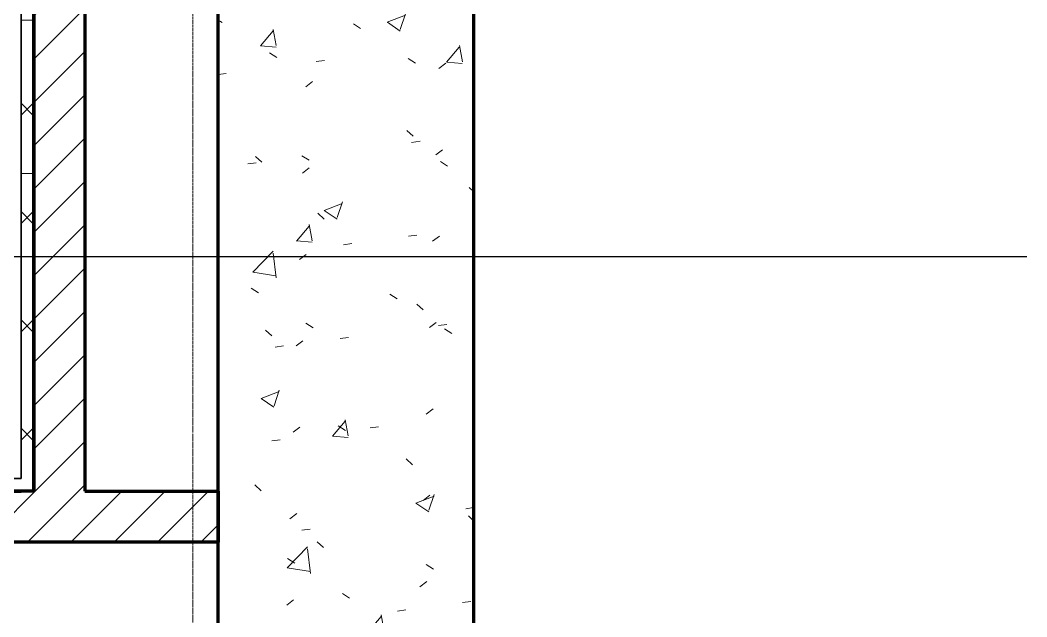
# Model space of a CAD drawing. Header units: millimetres. Extents: x -920231 to -841213, y -17301 to 22361.
# Drawn here: x -869556 to -865614, y -11958 to -9621 of the extents above; entities that cross this region are included whole.
import ezdxf

# ---------------------------------------------------------------- set-up
doc = ezdxf.new("R2010")
doc.units = ezdxf.units.MM
doc.linetypes.add('DPA_Grid _ Level 100', pattern=[10, 5.5, -1.6, 1.3, -1.6])
for name, color, linetype, lineweight in [('A-GLAZ-CURT', 2, 'Continuous', 9), ('A-ROOM-IDEN', 3, 'Continuous', 25), ('A-WALL', 5, 'Continuous', 35), ('A-WALL-FNSH', 2, 'Continuous', 35), ('A-WALL-PATT', 1, 'Continuous', 35), ('S-GRID', 251, 'Continuous', 9)]:
    doc.layers.add(name, color=color, linetype=linetype, lineweight=lineweight)
pattern_1 = [(45, (0, 0), (-84.852814, 84.852814), [])]
pattern_2 = [(45, (0, 0), (-212.13203, 212.13203), []), (135, (0, 0), (-212.13203, -212.13203), [])]

# ---------------------------------------------------------------- blocks, each defined once
blk = doc.blocks.new('PPLS-PP19_Custom Tile Pattern - Custom Tile Pattern-V40-4230-01 ENLARGED MULTI-PURPOSE LEVEL - REFLECTED CEILING PLAN - SHEET 1')
at = {"layer": 'A-GLAZ-CURT'}
for p, q in [((-300, 0), (-202.3, 0)), ((-300, -2), (-300, 0)), ((-293.1, 0), (-279.4, 0)), ((-279.4, 0), (-293.1, 0)), ((-279.1, 0), (-275.8, 0)), ((-275.8, 0), (-279.1, 0)), ((-222.3, 0), (-205, 0)), ((-205, 0), (-222.3, 0)), ((-202.3, 0), (-202.3, -2)), ((-174.2, 0), (-140.7, 0)), ((-174.2, -2), (-174.2, 0)), ((-140.7, 0), (-140.7, -2)), ((-108.4, 0), (-81.7, 0)), ((-108.4, -2), (-108.4, 0)), ((-81.7, 0), (-81.7, -2)), ((-63.8, 0), (-38.4, 0)), ((-63.8, -2), (-63.8, 0)), ((-38.4, 0), (-38.4, -2)), ((-13.9, 0), (9, 0)), ((-13.9, -2), (-13.9, 0)), ((9, 0), (9, -2)), ((34.9, 0), (139.2, 0)), ((34.9, -2), (34.9, 0)), ((139.2, 0), (139.2, -2)), ((139.8, 0), (139.8, -2)), ((170.3, 0), (245, 0)), ((170.3, -2), (170.3, 0)), ((196, 0), (213.3, 0)), ((213.3, 0), (196, 0)), ((230.1, 0), (300, 0)), ((245, 0), (245, -2)), ((295.8, 0), (300, 0)), ((295.8, -2), (295.8, 0)), ((300, 0), (300, -2)), ((-300, -2), (300, -2)), ((-300, -50), (-300, -2)), ((-202.3, -2), (-300, -2)), ((-140.7, -2), (-174.2, -2)), ((-81.7, -2), (-108.4, -2)), ((-38.4, -2), (-63.8, -2)), ((9, -2), (-13.9, -2)), ((139.2, -2), (34.9, -2)), ((245, -2), (170.3, -2)), ((300, -2), (295.8, -2)), ((300, -2), (300, -50)), ((300, -50), (-300, -50))]:
    blk.add_line(p, q, dxfattribs=at)
at = {"layer": 'A-GLAZ-CURT', "flags": 128}
for points in [[(-300, 0), (-291.7, 0), (-283.6, 0), (-275.6, 0), (-267.8, 0), (-260.1, 0), (-252.6, 0), (-245.1, 0), (-237.8, 0), (-230.5, 0), (-223.3, 0), (-216.2, 0), (-209.2, 0), (-202.3, 0)], [(-174.2, 0), (-179, 0), (-184, 0), (-189.3, 0), (-194.8, 0), (-200.7, 0), (-206.7, 0), (-213, 0), (-219.5, 0), (-226.1, 0), (-233, 0), (-239.9, 0), (-247, 0), (-254.2, 0), (-261.6, 0), (-269.1, 0), (-276.7, 0), (-284.4, 0), (-292.1, 0), (-300, 0)]]:
    blk.add_lwpolyline(points, dxfattribs=at)
at = {"layer": 'A-GLAZ-CURT'}
for points, knots in [([(-300, 0), (-284.7, 0), (-236.6, 0), (-184.2, 0), (-151.2, 0), (-140.7, 0)], [-5323.127839, -5323.127839, -5323.127839, -5323.127839, -4502.809032, -2700.551212, -1671.606487, -1671.606487, -1671.606487, -1671.606487]), ([(-279.1, 0), (-280.6, 0), (-287.5, 0), (-294.5, 0), (-300, 0)], [-13812.387127, -13812.387127, -13812.387127, -13812.387127, -13729.592194, -13439.944408, -13439.944408, -13439.944408, -13439.944408]), ([(-196.1, 0), (-202, 0), (-227.1, 0), (-254.8, 0), (-278.5, 0)], [-15545.120415, -15545.120415, -15545.120415, -15545.120415, -15131.813646, -13824.783461, -13824.783461, -13824.783461, -13824.783461]), ([(-137.9, 0), (-140.6, 0), (-147.7, 0), (-147.7, 0), (-158.7, 0), (-174, 0), (-185.6, 0), (-209.8, 0), (-232, 0), (-255.2, 0), (-262.6, 0), (-264.9, 0), (-265.4, 0)], [-3187.727384, -3187.727384, -3187.727384, -3187.727384, -2919.378265, -2477.344047, -2237.412286, -2029.680487, -1755.085331, -1400.429864, -858.079193, -543.655514, -208.940337, 0, 0, 0, 0]), ([(-258.6, 0), (-257.9, 0), (-254.3, 0), (-241.2, 0), (-226, 0), (-213.1, 0), (-203.8, 0), (-198.4, 0), (-196.1, 0)], [-5722.54675, -5722.54675, -5722.54675, -5722.54675, -5657.471696, -5413.335975, -5017.494783, -4832.723979, -4666.091899, -4535.606021, -4535.606021, -4535.606021, -4535.606021]), ([(-133.8, 0), (-135.5, 0), (-137.8, 0), (-149.3, 0), (-162, 0), (-177.9, 0), (-199.5, 0), (-216.6, 0), (-231.3, 0), (-233.5, 0), (-234, 0)], [-2731.647847, -2731.647847, -2731.647847, -2731.647847, -2418.507304, -2308.929706, -2113.765672, -1763.376603, -1422.553702, -978.033455, -846.069444, -682.911962, -682.911962, -682.911962, -682.911962]), ([(-233.5, 0), (-233.4, 0), (-232.4, 0), (-230.7, 0), (-225.3, 0), (-223.6, 0)], [-455.274641, -455.274641, -455.274641, -455.274641, -440.605512, -119.536984, 0, 0, 0, 0]), ([(-223.6, 0), (-219.4, 0), (-206.2, 0), (-188.6, 0), (-169, 0), (-152.1, 0), (-136.8, 0), (-127.3, 0), (-124.2, 0), (-123.4, 0), (-123.3, 0)], [-5463.295695, -5463.295695, -5463.295695, -5463.295695, -5161.076232, -4739.070012, -4465.409639, -4149.119819, -3839.893365, -3647.167523, -3488.92562, -3439.852845, -3439.852845, -3439.852845, -3439.852845]), ([(-195.9, 0), (-192.7, 0), (-183.5, 0), (-171.8, 0), (-158.7, 0), (-157.2, 0)], [-4531.949775, -4531.949775, -4531.949775, -4531.949775, -4349.945572, -4000.813434, -3840.635403, -3840.635403, -3840.635403, -3840.635403]), ([(-114.2, 0), (-120.7, 0), (-144.8, 0), (-173.2, 0), (-195.6, 0)], [-17769.383751, -17769.383751, -17769.383751, -17769.383751, -17136.203329, -15556.559198, -15556.559198, -15556.559198, -15556.559198]), ([(-152.3, 0), (-151, 0), (-147.7, 0), (-143.6, 0), (-138.6, 0)], [-3494.978217, -3494.978217, -3494.978217, -3494.978217, -3371.022232, -3227.460399, -3227.460399, -3227.460399, -3227.460399]), ([(-118.8, 0), (-121.9, 0), (-126.3, 0), (-137, 0), (-147.5, 0), (-150, 0), (-150.6, 0)], [-5938.474035, -5938.474035, -5938.474035, -5938.474035, -5700.061948, -5508.838257, -5298.784692, -5196.16478, -5196.16478, -5196.16478, -5196.16478]), ([(-150.3, 0), (-150.1, 0), (-147.7, 0), (-142.6, 0), (-128.1, 0), (-117, 0), (-113.1, 0)], [-4948.728362, -4948.728362, -4948.728362, -4948.728362, -4883.323924, -4440.880425, -4054.690705, -3849.414135, -3849.414135, -3849.414135, -3849.414135]), ([(-30, 0), (-30.9, 0), (-37.8, 0), (-53.5, 0), (-78.2, 0), (-110.9, 0), (-130.5, 0), (-147.7, 0), (-149.1, 0)], [-8602.117384, -8602.117384, -8602.117384, -8602.117384, -8532.293389, -8073.216054, -7508.296369, -7004.680444, -6449.282163, -6277.220794, -6277.220794, -6277.220794, -6277.220794]), ([(-148.2, 0), (-146.9, 0), (-140.1, 0), (-137.3, 0), (-133.9, 0), (-128.8, 0), (-126.5, 0)], [-6162.058746, -6162.058746, -6162.058746, -6162.058746, -6017.569127, -5560.701257, -5364.112219, -5231.017328, -5231.017328, -5231.017328, -5231.017328]), ([(-113, 0), (-117.6, 0), (-126.2, 0), (-139, 0), (-146.1, 0), (-146.9, 0)], [-1184.122443, -1184.122443, -1184.122443, -1184.122443, -945.742622, -741.901385, -489.130243, -489.130243, -489.130243, -489.130243]), ([(-146.7, 0), (-146.6, 0), (-145.5, 0), (-135.7, 0), (-128.3, 0), (-125.2, 0)], [-420.34245, -420.34245, -420.34245, -420.34245, -406.956646, -290.263673, 0, 0, 0, 0]), ([(-134.2, 0), (-133.4, 0), (-130.4, 0), (-117.3, 0), (-95.5, 0), (-85, 0), (-81.7, 0)], [-7671.276312, -7671.276312, -7671.276312, -7671.276312, -7293.749979, -6839.55839, -6236.997189, -5931.848349, -5931.848349, -5931.848349, -5931.848349]), ([(-127.4, 0), (-131.6, 0), (-133.1, 0), (-134.1, 0), (-134.1, 0)], [-8540.990293, -8540.990293, -8540.990293, -8540.990293, -8266.114998, -8251.085632, -8251.085632, -8251.085632, -8251.085632]), ([(-120.1, 0), (-120.1, 0), (-120.2, 0), (-121.3, 0), (-129.2, 0), (-133.8, 0)], [-2933.992132, -2933.992132, -2933.992132, -2933.992132, -2920.575025, -2840.280255, -2731.647847, -2731.647847, -2731.647847, -2731.647847]), ([(-113.4, 0), (-113.5, 0), (-114.1, 0), (-119.7, 0), (-125.4, 0), (-127, 0), (-127.4, 0)], [-323.250712, -323.250712, -323.250712, -323.250712, -282.672656, -98.539552, -24.539552, 0, 0, 0, 0]), ([(-125.2, 0), (-124.9, 0), (-122, 0), (-113, 0), (-98.9, 0), (-85.3, 0), (-71.7, 0), (-65.9, 0), (-65.1, 0)], [-3362.7396, -3362.7396, -3362.7396, -3362.7396, -3342.215224, -3074.362186, -2902.289527, -2605.247022, -2322.099534, -2241.8264, -2241.8264, -2241.8264, -2241.8264]), ([(-122.1, 0), (-122, 0), (-121.7, 0), (-121.2, 0), (-120.9, 0)], [-3136.336417, -3136.336417, -3136.336417, -3136.336417, -3110.304437, -3035.164275, -3035.164275, -3035.164275, -3035.164275]), ([(-113.3, 0), (-113.4, 0), (-115.5, 0), (-117.3, 0), (-118.8, 0)], [-123.718209, -123.718209, -123.718209, -123.718209, -116.330425, 0, 0, 0, 0]), ([(-117.7, 0), (-117.1, 0), (-114.7, 0), (-113.4, 0), (-113.4, 0)], [-808.126779, -808.126779, -808.126779, -808.126779, -394.672656, -330.797262, -330.797262, -330.797262, -330.797262]), ([(-113.2, 0), (-112.2, 0), (-108, 0), (-96.8, 0), (-71.3, 0), (-42.5, 0), (-12.8, 0), (4.2, 0), (9.6, 0), (10.1, 0), (10.2, 0)], [-5558.590898, -5558.590898, -5558.590898, -5558.590898, -5430.283136, -5103.229623, -4799.173296, -4065.652676, -3589.737505, -3285.047089, -3066.359526, -3044.715262, -3044.715262, -3044.715262, -3044.715262]), ([(9.3, 0), (9.1, 0), (7.6, 0), (2.6, 0), (-12.2, 0), (-25.6, 0), (-40, 0), (-56.2, 0), (-75.6, 0), (-94, 0), (-109, 0), (-112.5, 0), (-113.2, 0)], [-2922.926651, -2922.926651, -2922.926651, -2922.926651, -2882.788014, -2720.818881, -2518.50168, -2125.455881, -1792.521578, -1466.981642, -1208.454564, -789.402658, -501.969187, -406.978229, -406.978229, -406.978229, -406.978229]), ([(-36.3, 0), (-36.4, 0), (-37.3, 0), (-45, 0), (-46.1, 0), (-60.6, 0), (-81.2, 0), (-99.3, 0), (-111.3, 0), (-113.1, 0)], [-1855.773136, -1855.773136, -1855.773136, -1855.773136, -1810.870157, -1672.078046, -1405.135169, -1060.00838, -740.068933, -229.489605, -127.728754, -127.728754, -127.728754, -127.728754]), ([(-63.8, 0), (-70, 0), (-86.3, 0), (-103.9, 0), (-111.6, 0), (-112.7, 0)], [-2747.631049, -2747.631049, -2747.631049, -2747.631049, -2193.204658, -1433.981041, -1293.002846, -1293.002846, -1293.002846, -1293.002846]), ([(-86.2, 0), (-91.4, 0), (-99.9, 0), (-109.2, 0), (-112.7, 0)], [-1681.3698, -1681.3698, -1681.3698, -1681.3698, -1374.161226, -1190.970275, -1190.970275, -1190.970275, -1190.970275]), ([(-112.4, 0), (-104, 0), (-86.5, 0), (-63.4, 0), (-54.4, 0), (-48.5, 0), (-30.8, 0), (-18, 0), (8.6, 0), (15, 0), (22.9, 0), (31, 0), (39, 0), (47.9, 0), (52.2, 0), (53.1, 0)], [-4981.921265, -4981.921265, -4981.921265, -4981.921265, -4542.524482, -4008.285538, -3689.699207, -3546.54457, -3315.260113, -2864.387349, -2439.246196, -2084.094819, -1956.422387, -1818.904206, -1645.594513, -1443.202566, -1387.460344, -1387.460344, -1387.460344, -1387.460344]), ([(-112.3, 0), (-111.5, 0), (-103.2, 0), (-90.4, 0), (-75.3, 0), (-68.4, 0), (-65.1, 0), (-63.6, 0)], [-3835.264481, -3835.264481, -3835.264481, -3835.264481, -3793.097032, -3402.597032, -3144.956779, -3050.982048, -2969.237017, -2969.237017, -2969.237017, -2969.237017]), ([(-64, 0), (-64.1, 0), (-72.5, 0), (-80.6, 0), (-86.2, 0)], [-2171.769325, -2171.769325, -2171.769325, -2171.769325, -2007.031671, -1681.3698, -1681.3698, -1681.3698, -1681.3698]), ([(-30, 0), (-34.6, 0), (-44.1, 0), (-56.4, 0), (-71.7, 0), (-77.8, 0), (-82.7, 0), (-83.3, 0), (-83.3, 0)], [-2663.360326, -2663.360326, -2663.360326, -2663.360326, -2413.671296, -2161.752162, -2006.592567, -1646.621388, -1424.436217, -1393.971743, -1393.971743, -1393.971743, -1393.971743]), ([(-83.3, 0), (-83.3, 0), (-82.9, 0), (-76.1, 0), (-63, 0), (-48.1, 0), (-36.5, 0), (-33.6, 0), (-29.9, 0), (-28.6, 0)], [-1393.4169, -1393.4169, -1393.4169, -1393.4169, -1353.722004, -1274.333717, -1073.56893, -651.549973, -296.515819, -83.513472, 0, 0, 0, 0]), ([(31.2, 0), (26, 0), (12, 0), (-16.9, 0), (-47.4, 0), (-65.3, 0), (-66.3, 0), (-66.3, 0)], [-4496.803627, -4496.803627, -4496.803627, -4496.803627, -4222.080604, -3745.412743, -2981.410125, -2542.574734, -2526.906796, -2526.906796, -2526.906796, -2526.906796]), ([(-65.5, 0), (-65.3, 0), (-62.8, 0), (-55.3, 0), (-43.5, 0), (-38.4, 0)], [-2362.748727, -2362.748727, -2362.748727, -2362.748727, -2315.303971, -1809.437387, -1213.642243, -1213.642243, -1213.642243, -1213.642243]), ([(-63.6, 0), (-61.5, 0), (-57.4, 0), (-54.5, 0), (-45.2, 0), (-40.8, 0), (-40.5, 0), (-40.4, 0)], [-2969.237017, -2969.237017, -2969.237017, -2969.237017, -2851.217951, -2734.127174, -2474.780881, -2410.990208, -2350.645972, -2350.645972, -2350.645972, -2350.645972]), ([(76.6, 0), (74.8, 0), (67.7, 0), (53.5, 0), (37, 0), (24.1, 0), (12.8, 0), (-2.9, 0), (-20.6, 0), (-32.8, 0), (-44.9, 0), (-51.4, 0), (-51.8, 0)], [-3095.572228, -3095.572228, -3095.572228, -3095.572228, -2950.589685, -2634.532728, -2313.748533, -2106.613311, -1925.670641, -1617.263037, -1290.787923, -1039.307308, -819.71621, -644.910881, -644.910881, -644.910881, -644.910881]), ([(-51.8, 0), (-51.8, 0), (-51.8, 0), (-47.4, 0), (-46, 0), (-40.2, 0), (-36.8, 0)], [-632.814994, -632.814994, -632.814994, -632.814994, -627.965721, -508.377888, -260.442412, 0, 0, 0, 0]), ([(-36.8, 0), (-32.4, 0), (-19.2, 0), (8.8, 0), (35.2, 0), (50.9, 0), (52, 0)], [-6191.144455, -6191.144455, -6191.144455, -6191.144455, -5862.463379, -5340.621928, -4573.028122, -4514.376165, -4514.376165, -4514.376165, -4514.376165]), ([(-36.3, 0), (-36.3, 0), (-34.9, 0), (-31.5, 0), (-30, 0)], [-9150.272121, -9150.272121, -9150.272121, -9150.272121, -9057.163041, -8950.921378, -8950.921378, -8950.921378, -8950.921378]), ([(30.8, 0), (29.3, 0), (20.1, 0), (3.5, 0), (-16.6, 0), (-34.8, 0), (-36, 0)], [-10462.034656, -10462.034656, -10462.034656, -10462.034656, -10363.088938, -9884.23066, -9424.652049, -9182.880979, -9182.880979, -9182.880979, -9182.880979]), ([(-33.3, 0), (-33.3, 0), (-32.9, 0), (-31.2, 0), (-30.5, 0)], [-2415.024266, -2415.024266, -2415.024266, -2415.024266, -2357.633367, -2323.618664, -2323.618664, -2323.618664, -2323.618664]), ([(-30.7, 0), (-30.8, 0), (-31.5, 0), (-31.8, 0), (-32, 0)], [-2710.888442, -2710.888442, -2710.888442, -2710.888442, -2698.150104, -2614.070998, -2614.070998, -2614.070998, -2614.070998]), ([(-30.2, 0), (-28.5, 0), (-22.7, 0), (-15.8, 0), (-15.2, 0)], [-54114.269221, -54114.269221, -54114.269221, -54114.269221, -53749.15266, -53717.791567, -53717.791567, -53717.791567, -53717.791567]), ([(70.6, 0), (66.2, 0), (55.8, 0), (39.6, 0), (24.7, 0), (2.6, 0), (-17.2, 0), (-27.8, 0), (-30.2, 0)], [-4647.237329, -4647.237329, -4647.237329, -4647.237329, -4326.416877, -4098.545751, -3766.694881, -3333.063701, -2994.501669, -2734.130218, -2734.130218, -2734.130218, -2734.130218]), ([(-30, 0), (-26.8, 0), (-17.6, 0), (6, 0), (22.1, 0), (37.4, 0), (45.2, 0), (51, 0), (53.1, 0)], [-2313.760076, -2313.760076, -2313.760076, -2313.760076, -2142.497158, -1716.209403, -1206.526904, -1089.329421, -901.315459, -792.739104, -792.739104, -792.739104, -792.739104]), ([(-30, 0), (-29.6, 0), (-28, 0), (-27, 0), (-26.5, 0)], [-8950.851873, -8950.851873, -8950.851873, -8950.851873, -8919.836787, -8834.607043, -8834.607043, -8834.607043, -8834.607043]), ([(-13.9, 0), (-15.1, 0), (-18.4, 0), (-25.3, 0), (-28.4, 0), (-29, 0)], [-55123.81448, -55123.81448, -55123.81448, -55123.81448, -54789.006179, -54461.685999, -54366.725219, -54366.725219, -54366.725219, -54366.725219]), ([(8.3, 0), (8.2, 0), (7.2, 0), (0.3, 0), (-13.9, 0), (-24.9, 0), (-29, 0)], [-3574.286521, -3574.286521, -3574.286521, -3574.286521, -3526.962355, -3285.499107, -2903.012179, -2680.714891, -2680.714891, -2680.714891, -2680.714891]), ([(-28.6, 0), (-26.9, 0), (-20.3, 0), (-11.5, 0), (2.1, 0), (13.2, 0), (21.2, 0), (24.6, 0), (24.7, 0), (24.7, 0)], [-5361.429781, -5361.429781, -5361.429781, -5361.429781, -5261.36855, -5050.479954, -4785.90057, -4596.498881, -4445.288762, -4384.376941, -4376.041937, -4376.041937, -4376.041937, -4376.041937]), ([(-15.2, 0), (-13.1, 0), (7.5, 0), (42.8, 0), (88.7, 0), (120.6, 0), (138.3, 0), (138.5, 0)], [-461.142613, -461.142613, -461.142613, -461.142613, -429.606584, -390.253598, -346.313304, -291.370682, -290.5735, -290.5735, -290.5735, -290.5735]), ([(103.1, 0), (101.1, 0), (86.3, 0), (63.3, 0), (35.8, 0), (18.6, 0), (11.6, 0), (9, 0)], [-375.435014, -375.435014, -375.435014, -375.435014, -369.147452, -330.153101, -307.516438, -285.83788, -269.307637, -269.307637, -269.307637, -269.307637]), ([(24.7, 0), (24.5, 0), (21, 0), (15.5, 0), (10.8, 0), (9.6, 0)], [-4368.572414, -4368.572414, -4368.572414, -4368.572414, -4306.476363, -4080.000647, -3772.857994, -3772.857994, -3772.857994, -3772.857994]), ([(18.2, 0), (19.1, 0), (24.3, 0), (25.7, 0), (26.1, 0)], [-5700.113719, -5700.113719, -5700.113719, -5700.113719, -5554.232259, -5302.431367, -5302.431367, -5302.431367, -5302.431367]), ([(114.4, 0), (114.2, 0), (112.1, 0), (105.4, 0), (92.4, 0), (85.6, 0), (74.4, 0), (62.3, 0), (51.8, 0), (43.8, 0), (29.5, 0), (20.7, 0), (18.9, 0), (18.2, 0)], [-8148.58938, -8148.58938, -8148.58938, -8148.58938, -8105.191388, -7723.759874, -7531.75727, -7135.649961, -6924.452779, -6738.82075, -6548.303034, -6314.283804, -6135.05769, -5972.647715, -5832.674503, -5832.674503, -5832.674503, -5832.674503]), ([(27.4, 0), (27.9, 0), (29.5, 0), (37.8, 0), (46.2, 0), (52.1, 0)], [-5037.309798, -5037.309798, -5037.309798, -5037.309798, -4887.603822, -4705.298446, -4374.505878, -4374.505878, -4374.505878, -4374.505878]), ([(53.1, 0), (53, 0), (52.1, 0), (45, 0), (36.5, 0), (30.8, 0)], [-614.46622, -614.46622, -614.46622, -614.46622, -566.066452, -360.610861, 0, 0, 0, 0]), ([(136.1, 0), (121.4, 0), (86.8, 0), (51.2, 0), (31.2, 0)], [-106.390752, -106.390752, -106.390752, -106.390752, -59.610984, 0, 0, 0, 0]), ([(34.9, 0), (38.3, 0), (44.3, 0), (50.5, 0), (51.9, 0)], [-133.562983, -133.562983, -133.562983, -133.562983, -118.513713, -113.921368, -113.921368, -113.921368, -113.921368]), ([(135.1, 0), (126.6, 0), (106.6, 0), (76.9, 0), (57.8, 0), (46.5, 0), (41.2, 0), (36, 0), (35.5, 0), (35.5, 0)], [-447.436494, -447.436494, -447.436494, -447.436494, -401.860199, -357.622665, -341.267687, -334.000314, -326.15566, -319.318397, -317.489778, -317.489778, -317.489778, -317.489778]), ([(36.3, 0), (37.8, 0), (48.8, 0), (64.8, 0), (95.9, 0), (124.5, 0), (132.4, 0), (134.6, 0)], [-314.598523, -314.598523, -314.598523, -314.598523, -305.899624, -287.17622, -249.500363, -194.761443, -152.241002, -152.241002, -152.241002, -152.241002]), ([(53, 0), (57.8, 0), (74, 0), (100.6, 0), (116.4, 0), (128.8, 0), (129, 0), (129, 0)], [-112.760306, -112.760306, -112.760306, -112.760306, -97.899267, -63.759246, -39.050993, -35.895543, -35.445596, -35.445596, -35.445596, -35.445596]), ([(53.1, 0), (60.6, 0), (72.2, 0), (82.1, 0), (83.7, 0)], [-4495.07746, -4495.07746, -4495.07746, -4495.07746, -4094.177415, -3869.465285, -3869.465285, -3869.465285, -3869.465285]), ([(53.2, 0), (60.2, 0), (71.7, 0), (84.8, 0), (86, 0), (92.5, 0), (94.3, 0)], [-4353.683244, -4353.683244, -4353.683244, -4353.683244, -3960.84581, -3759.045785, -3336.541051, -2783.776468, -2783.776468, -2783.776468, -2783.776468]), ([(61.5, 0), (61.5, 0), (61.2, 0), (54.6, 0), (53.7, 0), (53.6, 0)], [-1113.311073, -1113.311073, -1113.311073, -1113.311073, -1096.402191, -891.204116, -747.28819, -747.28819, -747.28819, -747.28819]), ([(53.9, 0), (56.1, 0), (59.3, 0), (61.3, 0), (61.5, 0)], [-1370.028348, -1370.028348, -1370.028348, -1370.028348, -1228.752106, -1120.932285, -1120.932285, -1120.932285, -1120.932285]), ([(54.1, 0), (54.5, 0), (59.5, 0), (64.5, 0), (72.7, 0), (75.2, 0), (76, 0), (76.2, 0)], [-774.539555, -774.539555, -774.539555, -774.539555, -753.071572, -495.328968, -421.953223, -334.951786, -290.452333, -290.452333, -290.452333, -290.452333]), ([(76.2, 0), (75.6, 0), (73.6, 0), (71, 0), (70.6, 0)], [-193.634889, -193.634889, -193.634889, -193.634889, -31.537676, 0, 0, 0, 0]), ([(94.4, 0), (94.4, 0), (94.6, 0), (99.1, 0), (109, 0), (120.8, 0), (139.9, 0), (163.3, 0), (185.2, 0), (193.6, 0), (194.7, 0), (194.8, 0)], [-2348.345796, -2348.345796, -2348.345796, -2348.345796, -2310.419338, -2233.599744, -2052.234781, -1843.028543, -1530.39897, -1095.004608, -529.74427, -295.064701, -265.121568, -265.121568, -265.121568, -265.121568]), ([(129, 0), (129, 0), (124.4, 0), (122.4, 0), (115, 0), (108, 0), (103.1, 0)], [-35.354907, -35.354907, -35.354907, -35.354907, -31.430235, -22.807238, -15.488593, 0, 0, 0, 0]), ([(157.9, 0), (156.8, 0), (151.7, 0), (143.3, 0), (134, 0), (126.2, 0), (118.6, 0), (114.2, 0), (112, 0), (105.7, 0), (105.2, 0), (105.2, 0)], [-10292.955006, -10292.955006, -10292.955006, -10292.955006, -10098.273015, -9847.788484, -9677.714971, -9567.007022, -9453.21225, -9220.200448, -9012.77275, -8966.157302, -8929.495943, -8929.495943, -8929.495943, -8929.495943]), ([(105.3, 0), (105.5, 0), (111, 0), (112.7, 0), (113.6, 0)], [-8920.561005, -8920.561005, -8920.561005, -8920.561005, -8814.835624, -8577.462505, -8577.462505, -8577.462505, -8577.462505]), ([(168.4, 0), (167.7, 0), (162.5, 0), (152.2, 0), (137.8, 0), (136.1, 0)], [-543.375029, -543.375029, -543.375029, -543.375029, -530.793311, -458.593899, -449.2626, -449.2626, -449.2626, -449.2626]), ([(193.8, 0), (193.3, 0), (190.1, 0), (183.1, 0), (171, 0), (161.9, 0), (161.3, 0), (158.4, 0), (157.9, 0), (157.8, 0)], [-11665.349007, -11665.349007, -11665.349007, -11665.349007, -11565.880756, -11105.624034, -10839.086983, -10768.332124, -10666.779182, -10580.760289, -10550.278881, -10550.278881, -10550.278881, -10550.278881]), ([(300, 0), (286.5, 0), (254.2, 0), (207.1, 0), (177.4, 0), (159.3, 0), (158.3, 0), (158.3, 0)], [-285.253232, -285.253232, -285.253232, -285.253232, -244.693688, -187.987675, -143.776725, -129.632772, -123.352749, -123.352749, -123.352749, -123.352749]), ([(159.1, 0), (159.1, 0), (160.8, 0), (165.2, 0), (174.2, 0), (186, 0), (208.8, 0), (219.4, 0), (230.1, 0)], [-115.643202, -115.643202, -115.643202, -115.643202, -114.681583, -87.660824, -65.295536, -41.623857, -24.459831, 0, 0, 0, 0]), ([(215.2, 0), (214.6, 0), (210.5, 0), (204, 0), (187.5, 0), (175.3, 0), (169.5, 0)], [-203.825446, -203.825446, -203.825446, -203.825446, -198.527383, -184.406837, -162.427601, -142.916156, -142.916156, -142.916156, -142.916156]), ([(170.3, 0), (170.4, 0), (171.5, 0), (172.2, 0), (172.4, 0)], [-59.471458, -59.471458, -59.471458, -59.471458, -56.742688, -29.735729, -29.735729, -29.735729, -29.735729]), ([(172.1, 0), (177.7, 0), (187.9, 0), (201.1, 0), (207.5, 0), (214, 0), (215.1, 0)], [-255.364076, -255.364076, -255.364076, -255.364076, -237.955587, -223.92608, -215.862851, -208.75215, -208.75215, -208.75215, -208.75215]), ([(300, 0), (288.2, 0), (262, 0), (230.6, 0), (220.1, 0), (219.1, 0)], [-12528.858583, -12528.858583, -12528.858583, -12528.858583, -11905.454923, -11162.864862, -10866.427523, -10866.427523, -10866.427523, -10866.427523]), ([(219.8, 0), (220.8, 0), (227.7, 0), (240.3, 0), (245, 0)], [-10674.31991, -10674.31991, -10674.31991, -10674.31991, -10511.382485, -9932.504441, -9932.504441, -9932.504441, -9932.504441]), ([(284.8, 0), (284.8, 0), (285.2, 0), (287.5, 0), (293.6, 0), (297.8, 0), (300, 0)], [-4096.535135, -4096.535135, -4096.535135, -4096.535135, -4053.389046, -3959.664717, -3862.421465, -3746.95702, -3746.95702, -3746.95702, -3746.95702]), ([(295.8, 0), (294.2, 0), (290.9, 0), (286.7, 0), (285.8, 0)], [-4679.165325, -4679.165325, -4679.165325, -4679.165325, -4358.271401, -4213.061173, -4213.061173, -4213.061173, -4213.061173])]:
    blk.add_open_spline(points, degree=3, knots=knots, dxfattribs=at)
for points in [[(-126.5, 0), (-122.4, 0), (-117.7, 0), (-113.2, 0)], [(-113.1, 0), (-115.4, 0), (-117.1, 0), (-117.7, 0)], [(-115.8, 0), (-115.5, 0), (-114.9, 0), (-114.1, 0)], [(-114.1, 0), (-114.8, 0), (-115.3, 0), (-115.6, 0)], [(-108.4, 0), (-109.9, 0), (-111.5, 0), (-113, 0)], [(-39.8, 0), (-39.1, 0), (-38.1, 0), (-37.4, 0)], [(-26.8, 0), (-27.4, 0), (-28.6, 0), (-30, 0)], [(80.3, 0), (79.6, 0), (78.3, 0), (76.6, 0)], [(84.1, 0), (83.5, 0), (82.4, 0), (81.7, 0)], [(195.1, 0), (194.9, 0), (194.4, 0), (193.8, 0)]]:
    blk.add_open_spline(points, degree=3, dxfattribs=at)
blk = doc.blocks.new('*U2141')
at = {"layer": 'S-GRID', "linetype": 'DPA_Grid _ Level 100'}
blk.add_line((1201.9, -20855.1), (1201.9, 16910.1), dxfattribs=at)

msp = doc.modelspace()

# ---------------------------------------------------------------- hatches: boundary and pattern name
at = {"layer": 'A-WALL-PATT', "lineweight": 9}
h = msp.add_hatch(dxfattribs=at)
h.set_pattern_fill('FP_2', color=256, style=0, pattern_type=2)
h.set_pattern_definition(pattern_1)
h.paths.add_polyline_path([(-869302.4, -11465.8), (-869302.4, -3848.1), (-869502.4, -4062.6), (-869502.4, -11465.8)])
h = msp.add_hatch(dxfattribs=at)
h.set_pattern_fill('FP_3', color=256, style=0, pattern_type=2)
h.set_pattern_definition(pattern_2)
h.paths.add_polyline_path([(-869502.4, -11465.8), (-869502.4, -4062.6), (-869552.4, -4116.2), (-869552.4, -11465.8)])
h = msp.add_hatch(dxfattribs=at)
h.set_pattern_fill('FP_1', color=256, style=0, pattern_type=2)
h.set_pattern_definition([(50, (0, 0), (728.7365, -63.75582), [76.2, -838.2]), (355, (0, 0), (-140.9716, 764.2276), [60.96, -670.56]), (100.451, (60.7, -5.3), (587.77, 700.46675), [64.76, -712.36]), (46.184, (0, 203.2), (1084.3162, -168.171), [114.3, -1257.3]), (96.636, (90.4, 189.2), (949.6099, 989.7098), [97.14, -1068.54]), (351.184, (0, 203.2), (949.6206, 989.7012), [91.44, -1005.84]), (21, (101.6, 152.4), (606.45787, -409.06057), [76.2, -838.2]), (326, (101.6, 152.4), (247.20834, 736.7529), [60.96, -670.56]), (71.451, (152.14, 118.3), (853.66825, 327.68547), [64.76, -712.36]), (37.5, (0, 0), (12.35469, 338.22012), [33.528, -628.904, 33.528, -647.192, -673.1]), (37.5, (0, 0), (12.35469, 338.22012), [-1343.152, 33.528, -639.572]), (7.5, (0, 0), (267.27887, 400.72213), [33.528, -354.584, 33.528, -613.664, -256.54]), (7.5, (0, 0), (267.27887, 400.72213), [-1035.304, 33.528, -223.012]), (327.5, (-226.57, 0), (542.36333, -22.915345), [33.528, -220.472, 33.528, -758.952, -1051.56]), (327.5, (-226.57, 0), (542.36333, -22.915345), [-1046.48, 33.528, -1018.032]), (317.5, (-328.17, 0), (592.51696, 101.7071), [33.528, -296.672, 33.528, -492.76, -746.76]), (317.5, (-328.17, 0), (592.51696, 101.7071), [-856.488, 33.528, -713.232])])
h.paths.add_polyline_path([(-867780.5, -17276.1), (-867780.5, -6041), (-868780.5, -6041), (-868780.5, -17276.1)])
h = msp.add_hatch(dxfattribs=at)
h.set_pattern_fill('FP_3', color=256, style=0, pattern_type=2)
h.set_pattern_definition(pattern_2)
h.paths.add_polyline_path([(-869552.4, -11465.8), (-869552.4, -11415.8), (-879822.4, -11415.8), (-879822.4, -11465.8), (-870405, -11465.8)])
h = msp.add_hatch(dxfattribs=at)
h.set_pattern_fill('FP_2', color=256, style=0, pattern_type=2)
h.set_pattern_definition(pattern_1)
h.paths.add_polyline_path([(-868780.5, -11665.8), (-868780.5, -11465.8), (-875997.4, -11465.8), (-875997.4, -11665.8), (-870405, -11665.8)])

# ---------------------------------------------------------------- linework, layer by layer
at = {"layer": 'A-ROOM-IDEN'}
msp.add_line((-871669.7, -10546.1), (-865614.4, -10546.1), dxfattribs=at)
at = {"layer": 'A-WALL', "color": 7, "lineweight": 70}
for p, q in [((-869502.4, -11465.8), (-869502.4, -4062.6)), ((-869502.4, -4062.6), (-869502.4, -11465.8)), ((-869302.4, -4141.3), (-869302.4, -11465.8)), ((-868780.5, -17276.1), (-868780.5, -6041)), ((-867780.5, -6041), (-867780.5, -17276.1)), ((-875997.4, -11465.8), (-869552.4, -11465.8)), ((-869552.4, -11465.8), (-875997.4, -11465.8)), ((-869502.4, -11465.8), (-869552.4, -11465.8)), ((-869302.4, -11465.8), (-868780.5, -11465.8)), ((-868780.5, -11465.8), (-868780.5, -11665.8)), ((-868780.5, -11665.8), (-875997.4, -11665.8))]:
    msp.add_line(p, q, dxfattribs=at)
at = {"layer": 'A-WALL-FNSH', "color": 250}
for p, q in [((-869552.4, -11415.8), (-869552.4, -4116.2)), ((-879822.4, -11415.8), (-869552.4, -11415.8))]:
    msp.add_line(p, q, dxfattribs=at)

# ---------------------------------------------------------------- block references
msp.add_blockref('*U2141', (-870082.4, 3579))
at = {"layer": 'A-GLAZ-CURT', "rotation": 90}
msp.add_blockref('PPLS-PP19_Custom Tile Pattern - Custom Tile Pattern-V40-4230-01 ENLARGED MULTI-PURPOSE LEVEL - REFLECTED CEILING PLAN - SHEET 1', (-869552.4, -9921), dxfattribs=at)

doc.saveas('drawing.dxf')
